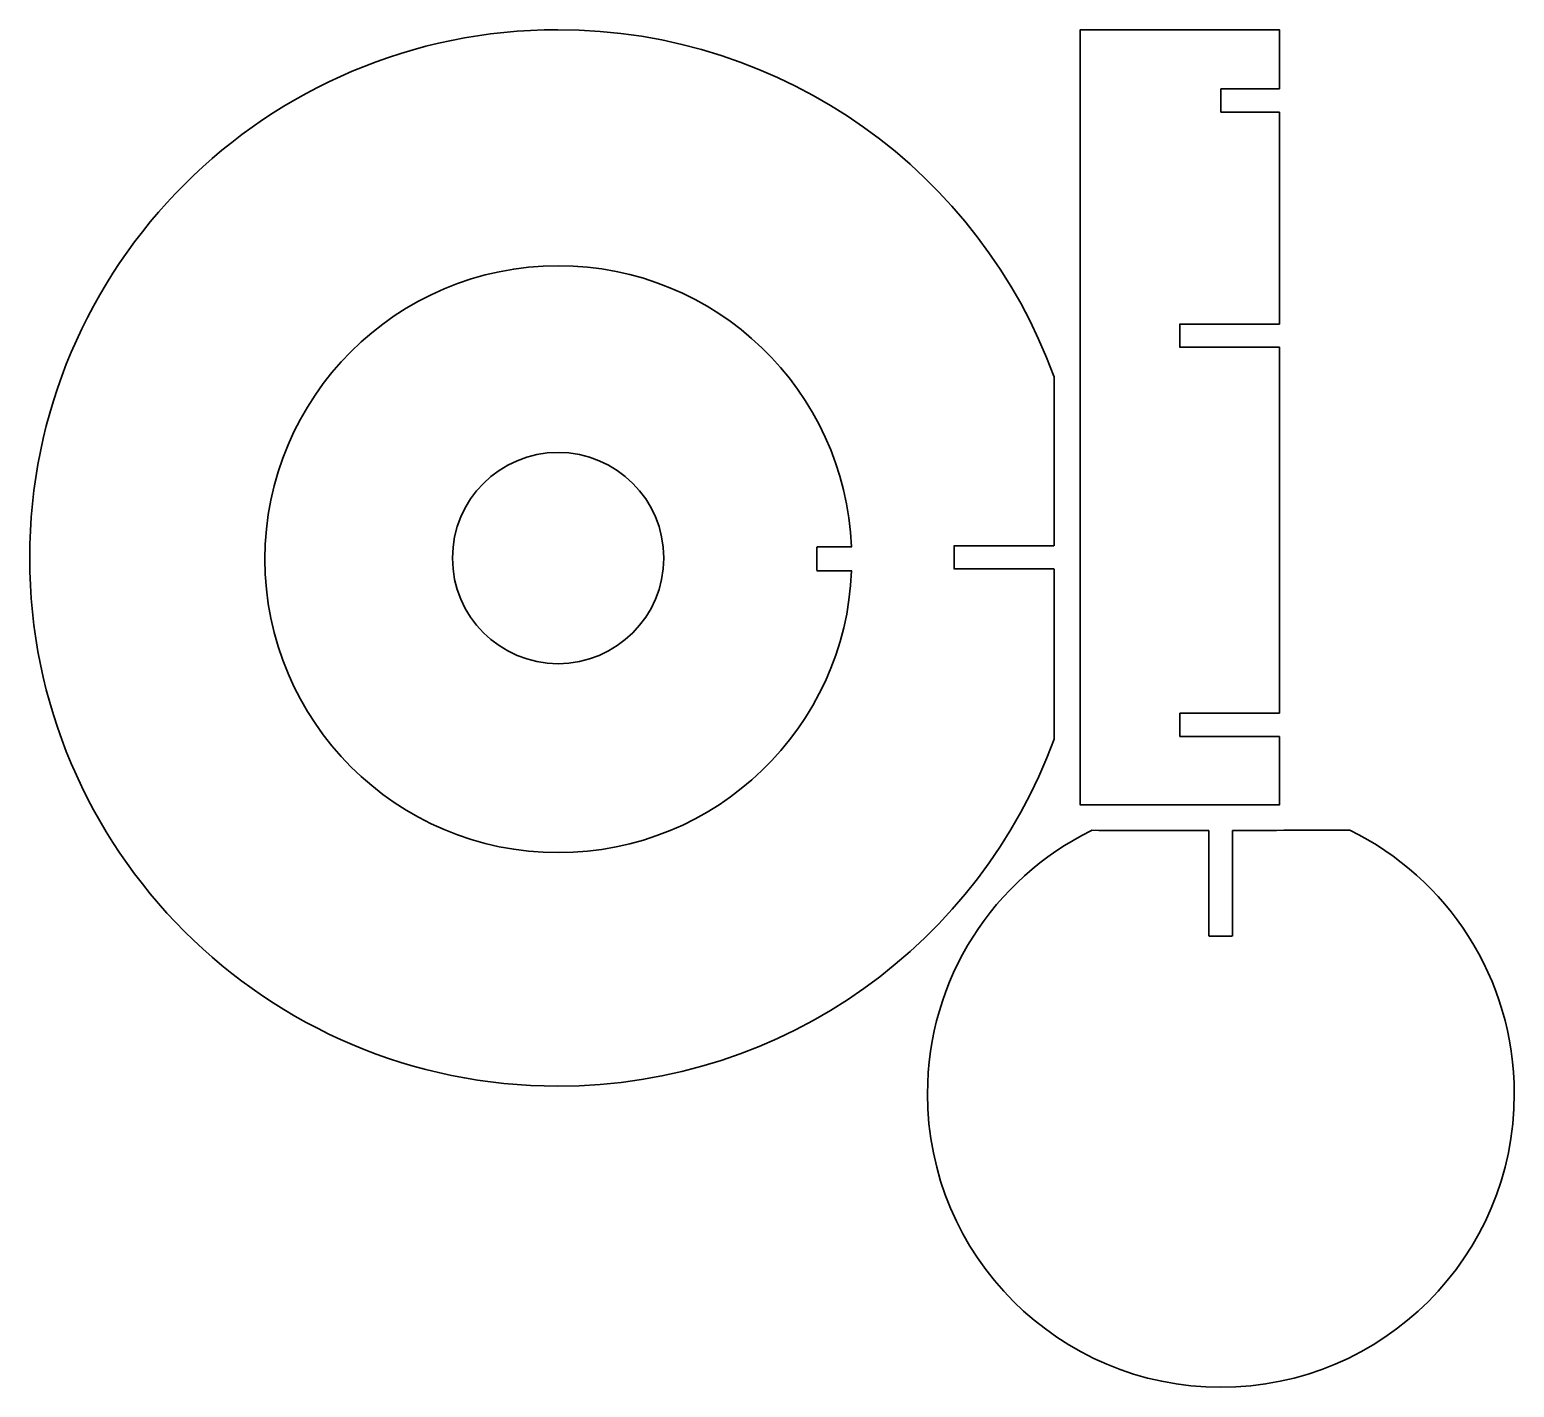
# Model space of a CAD drawing. Header units: centimetres. Extents: x 1.6 to 64.8, y -60 to -2.1.
import ezdxf

# ---------------------------------------------------------------- set-up
doc = ezdxf.new("R2010")
doc.units = ezdxf.units.CM
doc.header["$MEASUREMENT"] = 0
doc.layers.add('Capa 1', color=7, linetype='Continuous', lineweight=0)

# ---------------------------------------------------------------- blocks, each defined once
blk = doc.blocks.new('Block_1')
at = {"layer": 'Capa 1', "color": 250, "lineweight": 35}
for p, q in [((40.939, -24.12), (40.939, -25.12)), ((45.189, -24.126), (40.949, -24.126)), ((45.189, -25.114), (40.949, -25.114))]:
    blk.add_line(p, q, dxfattribs=at)
blk = doc.blocks.new('Block_0')
at = {"layer": 'Capa 1', "color": 250, "lineweight": 35}
for points in [[(45.203, -16.905), (45.203, -19.299), (45.203, -21.732), (45.203, -24.128)], [(45.203, -25.103), (45.203, -27.531), (45.203, -29.936), (45.203, -32.363)]]:
    blk.add_open_spline(points, degree=3, dxfattribs=at)
at = {"layer": 'Capa 1'}
blk.add_blockref('Block_1', (0, 0), dxfattribs=at)
blk = doc.blocks.new('Block_3')
at = {"layer": 'Capa 1', "color": 250, "lineweight": 35}
for p, q in [((36.587, -24.175), (35.087, -24.175)), ((35.087, -24.187), (35.087, -25.187)), ((36.587, -25.198), (35.087, -25.198))]:
    blk.add_line(p, q, dxfattribs=at)
blk = doc.blocks.new('Block_4')
at = {"layer": 'Capa 1', "color": 250, "lineweight": 35}
blk.add_circle((24.072, -24.651), 4.5, dxfattribs=at)
blk.add_open_spline([(36.572, -24.175), (36.297, -17.515), (30.81, -12.199), (24.082, -12.199), (17.179, -12.199), (11.582, -17.796), (11.582, -24.699), (11.582, -31.603), (17.179, -37.199), (24.082, -37.199), (30.819, -37.199), (36.311, -31.871), (36.573, -25.198)], degree=3, knots=[0, 0, 0, 0, 1, 1, 1, 2, 2, 2, 3, 3, 3, 4, 4, 4, 4], dxfattribs=at)
blk = doc.blocks.new('Block_2')
at = {"layer": 'Capa 1'}
for name in ['Block_4', 'Block_3']:
    blk.add_blockref(name, (0, 0), dxfattribs=at)
blk = doc.blocks.new('Block_6')
at = {"layer": 'Capa 1', "color": 250, "lineweight": 35}
for p, q in [((51.795, -36.257), (51.795, -40.757)), ((52.795, -36.257), (52.795, -40.757)), ((51.806, -40.757), (52.783, -40.757))]:
    blk.add_line(p, q, dxfattribs=at)
blk = doc.blocks.new('Block_5')
at = {"layer": 'Capa 1', "color": 250, "lineweight": 35}
blk.add_open_spline([(46.823, -36.239), (46.804, -36.248), (46.784, -36.258), (46.765, -36.267), (42.642, -38.31), (39.807, -42.561), (39.807, -47.474), (39.807, -54.378), (45.404, -59.974), (52.307, -59.974), (59.211, -59.974), (64.807, -54.378), (64.807, -47.474), (64.807, -42.542), (61.951, -38.277), (57.801, -36.244)], degree=3, knots=[0, 0, 0, 0, 1, 1, 1, 2, 2, 2, 3, 3, 3, 4, 4, 4, 5, 5, 5, 5], dxfattribs=at)
for points in [[(46.799, -36.248), (48.462, -36.264), (50.143, -36.265), (51.799, -36.251)], [(52.795, -36.252), (54.469, -36.259), (56.115, -36.232), (57.799, -36.248)]]:
    blk.add_open_spline(points, degree=3, dxfattribs=at)
at = {"layer": 'Capa 1'}
blk.add_blockref('Block_6', (0, 0), dxfattribs=at)
blk = doc.blocks.new('Block_9')
at = {"layer": 'Capa 1', "color": 250, "lineweight": 35}
for p, q in [((54.803, -4.664), (52.303, -4.664)), ((54.803, -5.651), (52.303, -5.651))]:
    blk.add_line(p, q, dxfattribs=at)
blk = doc.blocks.new('Block_8')
at = {"layer": 'Capa 1', "color": 250, "lineweight": 35}
blk.add_line((52.301, -4.657), (52.301, -5.657), dxfattribs=at)
at = {"layer": 'Capa 1'}
blk.add_blockref('Block_9', (0, 0), dxfattribs=at)
blk = doc.blocks.new('Block_11')
at = {"layer": 'Capa 1', "color": 250, "lineweight": 35}
for p, q in [((54.803, -14.682), (50.557, -14.682)), ((54.803, -15.67), (50.557, -15.67))]:
    blk.add_line(p, q, dxfattribs=at)
blk = doc.blocks.new('Block_10')
at = {"layer": 'Capa 1', "color": 250, "lineweight": 35}
blk.add_line((50.553, -14.676), (50.553, -15.676), dxfattribs=at)
at = {"layer": 'Capa 1'}
blk.add_blockref('Block_11', (0, 0), dxfattribs=at)
blk = doc.blocks.new('Block_13')
at = {"layer": 'Capa 1', "color": 250, "lineweight": 35}
for p, q in [((54.803, -31.263), (50.557, -31.263)), ((54.803, -32.251), (50.557, -32.251))]:
    blk.add_line(p, q, dxfattribs=at)
blk = doc.blocks.new('Block_12')
at = {"layer": 'Capa 1', "color": 250, "lineweight": 35}
blk.add_line((50.553, -31.257), (50.553, -32.257), dxfattribs=at)
at = {"layer": 'Capa 1'}
blk.add_blockref('Block_13', (0, 0), dxfattribs=at)
blk = doc.blocks.new('Block_7')
at = {"layer": 'Capa 1', "color": 250, "lineweight": 35}
blk.add_line((54.808, -14.682), (54.808, -5.651), dxfattribs=at)
for points in [[(54.808, -4.664), (54.808, -2.156), (46.308, -2.156), (46.308, -35.156), (54.808, -35.156), (54.808, -32.251)], [(54.808, -31.263), (54.808, -15.717), (54.808, -15.67)]]:
    blk.add_lwpolyline(points, dxfattribs=at)
at = {"layer": 'Capa 1'}
for name in ['Block_8', 'Block_10', 'Block_12']:
    blk.add_blockref(name, (0, 0), dxfattribs=at)

msp = doc.modelspace()

# ---------------------------------------------------------------- linework, layer by layer
at = {"layer": 'Capa 1', "color": 250, "lineweight": 35}
msp.add_lwpolyline([(27.717, -3.164)], dxfattribs=at)
msp.add_open_spline([(45.194, -16.908), (42.04, -8.293), (33.768, -2.144), (24.06, -2.144), (11.634, -2.144), (1.56, -12.218), (1.56, -24.644), (1.56, -37.07), (11.634, -47.144), (24.06, -47.144), (33.775, -47.144), (42.051, -40.987), (45.201, -32.362)], degree=3, knots=[0, 0, 0, 0, 1, 1, 1, 2, 2, 2, 3, 3, 3, 4, 4, 4, 4], dxfattribs=at)

# ---------------------------------------------------------------- block references
at = {"layer": 'Capa 1'}
for name in ['Block_7', 'Block_2', 'Block_0', 'Block_5']:
    msp.add_blockref(name, (0, 0), dxfattribs=at)

doc.saveas('drawing.dxf')
